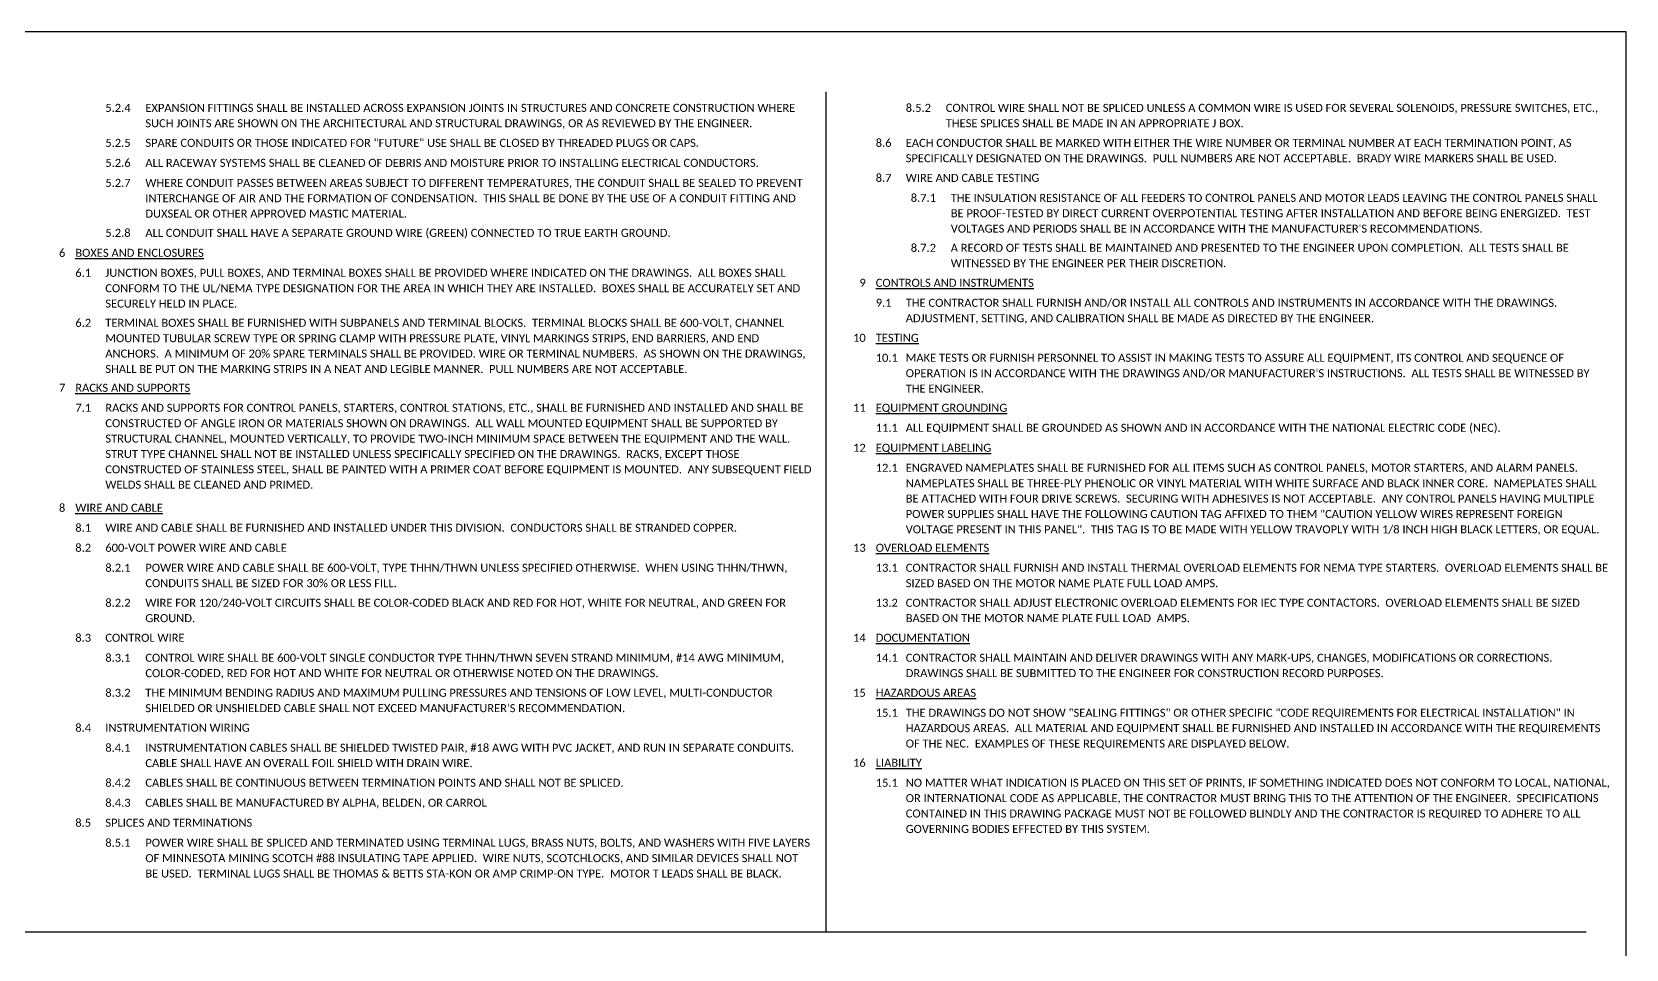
# Model space of a CAD drawing. Header units: inches. Extents: x 0 to 316, y -1 to 150.
# Drawn here: x 103.08 to 123, y 9.53 to 21 of the extents above; entities that cross this region are included whole.
import ezdxf
from ezdxf.enums import TextEntityAlignment as Align

# ---------------------------------------------------------------- set-up
doc = ezdxf.new("R2010")
doc.units = ezdxf.units.IN
doc.header["$MEASUREMENT"] = 0
doc.styles.add('Calibri', font='calibri.ttf')

msp = doc.modelspace()

# ---------------------------------------------------------------- linework, layer by layer
at = {"ltscale": 0.25}
msp.add_line((113, 20.25), (113, 9.75), dxfattribs=at)
msp.add_line((103, 9.75), (122.5, 9.75))
msp.add_lwpolyline([(93, 0), (123, 0), (123, 21), (93, 21)], close=True, dxfattribs=at)

# ---------------------------------------------------------------- texts
at = {"style": 'Calibri'}
for s, p in [('5.2.4', (104, 20)), ('EXPANSION FITTINGS SHALL BE INSTALLED ACROSS EXPANSION JOINTS IN STRUCTURES AND CONCRETE CONSTRUCTION WHERE', (104.5, 20)), ('8.5.2', (114, 20)), ('CONTROL WIRE SHALL NOT BE SPLICED UNLESS A COMMON WIRE IS USED FOR SEVERAL SOLENOIDS, PRESSURE SWITCHES, ETC., ', (114.5, 20)), ('SUCH JOINTS ARE SHOWN ON THE ARCHITECTURAL AND STRUCTURAL DRAWINGS, OR AS REVIEWED BY THE ENGINEER.', (104.5, 19.80769)), ('THESE SPLICES SHALL BE MADE IN AN APPROPRIATE J BOX.', (114.5, 19.80769)), ('5.2.5', (104, 19.5625)), ('SPARE CONDUITS OR THOSE INDICATED FOR "FUTURE" USE SHALL BE CLOSED BY THREADED PLUGS OR CAPS.', (104.5, 19.5625)), ('8.6', (113.625, 19.5625)), ('EACH CONDUCTOR SHALL BE MARKED WITH EITHER THE WIRE NUMBER OR TERMINAL NUMBER AT EACH TERMINATION POINT, AS ', (114, 19.5625)), ('5.2.6', (104, 19.3125)), ('ALL RACEWAY SYSTEMS SHALL BE CLEANED OF DEBRIS AND MOISTURE PRIOR TO INSTALLING ELECTRICAL CONDUCTORS.', (104.5, 19.3125)), ('SPECIFICALLY DESIGNATED ON THE DRAWINGS.  PULL NUMBERS ARE NOT ACCEPTABLE.  BRADY WIRE MARKERS SHALL BE USED.', (114, 19.37019)), ('5.2.7', (104, 19.0625)), ('WHERE CONDUIT PASSES BETWEEN AREAS SUBJECT TO DIFFERENT TEMPERATURES, THE CONDUIT SHALL BE SEALED TO PREVENT ', (104.5, 19.0625)), ('8.7', (113.625, 19.125)), ('WIRE AND CABLE TESTING', (114, 19.125)), ('INTERCHANGE OF AIR AND THE FORMATION OF CONDENSATION.  THIS SHALL BE DONE BY THE USE OF A CONDUIT FITTING AND ', (104.5, 18.87019)), ('8.7.1', (114.0625, 18.875)), ('THE INSULATION RESISTANCE OF ALL FEEDERS TO CONTROL PANELS AND MOTOR LEADS LEAVING THE CONTROL PANELS SHALL ', (114.5625, 18.875)), ('DUXSEAL OR OTHER APPROVED MASTIC MATERIAL.', (104.5, 18.67788)), ('BE PROOF-TESTED BY DIRECT CURRENT OVERPOTENTIAL TESTING AFTER INSTALLATION AND BEFORE BEING ENERGIZED.  TEST ', (114.5625, 18.68269)), ('5.2.8', (104, 18.4375)), ('ALL CONDUIT SHALL HAVE A SEPARATE GROUND WIRE (GREEN) CONNECTED TO TRUE EARTH GROUND.', (104.5, 18.4375)), ("VOLTAGES AND PERIODS SHALL BE IN ACCORDANCE WITH THE MANUFACTURER'S RECOMMENDATIONS. ", (114.5625, 18.49038)), ('8.7.2', (114.0625, 18.25)), ('A RECORD OF TESTS SHALL BE MAINTAINED AND PRESENTED TO THE ENGINEER UPON COMPLETION.  ALL TESTS SHALL BE ', (114.5625, 18.25)), ('%%UBOXES AND ENCLOSURES', (103.625, 18.1875)), ('WITNESSED BY THE ENGINEER PER THEIR DISCRETION.  ', (114.5625, 18.05769)), ('6.1', (103.625, 17.9375)), ('JUNCTION BOXES, PULL BOXES, AND TERMINAL BOXES SHALL BE PROVIDED WHERE INDICATED ON THE DRAWINGS.  ALL BOXES SHALL ', (104, 17.9375)), ('CONFORM TO THE UL/NEMA TYPE DESIGNATION FOR THE AREA IN WHICH THEY ARE INSTALLED.  BOXES SHALL BE ACCURATELY SET AND ', (104, 17.74519)), ('%%UCONTROLS AND INSTRUMENTS', (113.625, 17.8125)), ('SECURELY HELD IN PLACE.', (104, 17.55288)), ('9.1', (113.625, 17.5625)), ('THE CONTRACTOR SHALL FURNISH AND/OR INSTALL ALL CONTROLS AND INSTRUMENTS IN ACCORDANCE WITH THE DRAWINGS.  ', (114, 17.5625)), ('6.2', (103.625, 17.3125)), ('TERMINAL BOXES SHALL BE FURNISHED WITH SUBPANELS AND TERMINAL BLOCKS.  TERMINAL BLOCKS SHALL BE 600-VOLT, CHANNEL ', (104, 17.3125)), ('ADJUSTMENT, SETTING, AND CALIBRATION SHALL BE MADE AS DIRECTED BY THE ENGINEER.', (114, 17.37019)), ('MOUNTED TUBULAR SCREW TYPE OR SPRING CLAMP WITH PRESSURE PLATE, VINYL MARKINGS STRIPS, END BARRIERS, AND END ', (104, 17.12019)), ('%%UTESTING', (113.625, 17.125)), ('ANCHORS.  A MINIMUM OF 20%%% SPARE TERMINALS SHALL BE PROVIDED. WIRE OR TERMINAL NUMBERS.  AS SHOWN ON THE DRAWINGS,', (104, 16.92788)), ('10.1', (113.625, 16.875)), ('MAKE TESTS OR FURNISH PERSONNEL TO ASSIST IN MAKING TESTS TO ASSURE ALL EQUIPMENT, ITS CONTROL AND SEQUENCE OF ', (114, 16.875)), ('SHALL BE PUT ON THE MARKING STRIPS IN A NEAT AND LEGIBLE MANNER.  PULL NUMBERS ARE NOT ACCEPTABLE.', (104, 16.73558)), ("OPERATION IS IN ACCORDANCE WITH THE DRAWINGS AND/OR MANUFACTURER'S INSTRUCTIONS.  ALL TESTS SHALL BE WITNESSED BY ", (114, 16.68269)), ('%%URACKS AND SUPPORTS', (103.625, 16.5)), ('THE ENGINEER.', (114, 16.49038)), ('7.1', (103.625, 16.25)), ('RACKS AND SUPPORTS FOR CONTROL PANELS, STARTERS, CONTROL STATIONS, ETC., SHALL BE FURNISHED AND INSTALLED AND SHALL BE ', (104, 16.25)), ('%%UEQUIPMENT GROUNDING', (113.625, 16.25)), ('CONSTRUCTED OF ANGLE IRON OR MATERIALS SHOWN ON DRAWINGS.  ALL WALL MOUNTED EQUIPMENT SHALL BE SUPPORTED BY ', (104, 16.05769)), ('STRUCTURAL CHANNEL, MOUNTED VERTICALLY, TO PROVIDE TWO-INCH MINIMUM SPACE BETWEEN THE EQUIPMENT AND THE WALL.  ', (104, 15.86538)), ('11.1', (113.625, 16)), ('ALL EQUIPMENT SHALL BE GROUNDED AS SHOWN AND IN ACCORDANCE WITH THE NATIONAL ELECTRIC CODE (NEC).', (114, 16)), ('STRUT TYPE CHANNEL SHALL NOT BE INSTALLED UNLESS SPECIFICALLY SPECIFIED ON THE DRAWINGS.  RACKS, EXCEPT THOSE ', (104, 15.67308)), ('%%UEQUIPMENT LABELING', (113.625, 15.75)), ('CONSTRUCTED OF STAINLESS STEEL, SHALL BE PAINTED WITH A PRIMER COAT BEFORE EQUIPMENT IS MOUNTED.  ANY SUBSEQUENT FIELD ', (104, 15.48077)), ('12.1', (113.625, 15.5)), ('ENGRAVED NAMEPLATES SHALL BE FURNISHED FOR ALL ITEMS SUCH AS CONTROL PANELS, MOTOR STARTERS, AND ALARM PANELS.  ', (114, 15.5)), ('WELDS SHALL BE CLEANED AND PRIMED.', (104, 15.28846)), ('NAMEPLATES SHALL BE THREE-PLY PHENOLIC OR VINYL MATERIAL WITH WHITE SURFACE AND BLACK INNER CORE.  NAMEPLATES SHALL ', (114, 15.30769)), ('BE ATTACHED WITH FOUR DRIVE SCREWS.  SECURING WITH ADHESIVES IS NOT ACCEPTABLE.  ANY CONTROL PANELS HAVING MULTIPLE ', (114, 15.11538)), ('%%UWIRE AND CABLE', (103.625, 15)), ('POWER SUPPLIES SHALL HAVE THE FOLLOWING CAUTION TAG AFFIXED TO THEM "CAUTION YELLOW WIRES REPRESENT FOREIGN ', (114, 14.92308)), ('8.1', (103.625, 14.75)), ('WIRE AND CABLE SHALL BE FURNISHED AND INSTALLED UNDER THIS DIVISION.  CONDUCTORS SHALL BE STRANDED COPPER.', (104, 14.75)), ('VOLTAGE PRESENT IN THIS PANEL".  THIS TAG IS TO BE MADE WITH YELLOW TRAVOPLY WITH 1/8 INCH HIGH BLACK LETTERS, OR EQUAL.', (114, 14.73077)), ('8.2', (103.625, 14.5)), ('600-VOLT POWER WIRE AND CABLE', (104, 14.5)), ('%%UOVERLOAD ELEMENTS', (113.625, 14.5)), ('8.2.1', (104, 14.25)), ('POWER WIRE AND CABLE SHALL BE 600-VOLT, TYPE THHN/THWN UNLESS SPECIFIED OTHERWISE.  WHEN USING THHN/THWN,', (104.5, 14.25)), ('13.1', (113.625, 14.25)), ('CONTRACTOR SHALL FURNISH AND INSTALL THERMAL OVERLOAD ELEMENTS FOR NEMA TYPE STARTERS.  OVERLOAD ELEMENTS SHALL BE ', (114, 14.25)), ('CONDUITS SHALL BE SIZED FOR 30%%% OR LESS FILL.', (104.5, 14.05769)), ('SIZED BASED ON THE MOTOR NAME PLATE FULL LOAD AMPS.', (114, 14.05769)), ('8.2.2', (104, 13.8125)), ('WIRE FOR 120/240-VOLT CIRCUITS SHALL BE COLOR-CODED BLACK AND RED FOR HOT, WHITE FOR NEUTRAL, AND GREEN FOR', (104.5, 13.8125)), ('13.2', (113.625, 13.8125)), ('CONTRACTOR SHALL ADJUST ELECTRONIC OVERLOAD ELEMENTS FOR IEC TYPE CONTACTORS.  OVERLOAD ELEMENTS SHALL BE SIZED', (114, 13.8125)), ('GROUND.', (104.5, 13.62019)), ('BASED ON THE MOTOR NAME PLATE FULL LOAD  AMPS.', (114, 13.62019)), ('8.3', (103.625, 13.375)), ('CONTROL WIRE', (104, 13.375)), ('%%UDOCUMENTATION', (113.625, 13.375)), ('8.3.1', (104, 13.125)), ('CONTROL WIRE SHALL BE 600-VOLT SINGLE CONDUCTOR TYPE THHN/THWN SEVEN STRAND MINIMUM, #14 AWG MINIMUM,', (104.5, 13.125)), ('14.1', (113.625, 13.125)), ('CONTRACTOR SHALL MAINTAIN AND DELIVER DRAWINGS WITH ANY MARK-UPS, CHANGES, MODIFICATIONS OR CORRECTIONS.  ', (114, 13.125)), ('COLOR-CODED, RED FOR HOT AND WHITE FOR NEUTRAL OR OTHERWISE NOTED ON THE DRAWINGS.', (104.5, 12.93269)), ('DRAWINGS SHALL BE SUBMITTED TO THE ENGINEER FOR CONSTRUCTION RECORD PURPOSES.', (114, 12.93269)), ('8.3.2', (104, 12.6875)), ('THE MINIMUM BENDING RADIUS AND MAXIMUM PULLING PRESSURES AND TENSIONS OF LOW LEVEL, MULTI-CONDUCTOR ', (104.5, 12.6875)), ('%%UHAZARDOUS AREAS', (113.625, 12.6875)), ("SHIELDED OR UNSHIELDED CABLE SHALL NOT EXCEED MANUFACTURER'S RECOMMENDATION.", (104.5, 12.49519)), ('8.4', (103.625, 12.25)), ('INSTRUMENTATION WIRING', (104, 12.25)), ('15.1', (113.625, 12.4375)), ('THE DRAWINGS DO NOT SHOW "SEALING FITTINGS" OR OTHER SPECIFIC "CODE REQUIREMENTS FOR ELECTRICAL INSTALLATION" IN ', (114, 12.4375)), ('OF THE NEC.  EXAMPLES OF THESE REQUIREMENTS ARE DISPLAYED BELOW.', (114, 12.05288)), ('HAZARDOUS AREAS.  ALL MATERIAL AND EQUIPMENT SHALL BE FURNISHED AND INSTALLED IN ACCORDANCE WITH THE REQUIREMENTS ', (114, 12.24519)), ('8.4.1', (104, 12)), ('INSTRUMENTATION CABLES SHALL BE SHIELDED TWISTED PAIR, #18 AWG WITH PVC JACKET, AND RUN IN SEPARATE CONDUITS.  ', (104.5, 12)), ('CABLE SHALL HAVE AN OVERALL FOIL SHIELD WITH DRAIN WIRE.', (104.5, 11.80769)), ('%%ULIABILITY', (113.625, 11.8125)), ('8.4.2', (104, 11.5625)), ('CABLES SHALL BE CONTINUOUS BETWEEN TERMINATION POINTS AND SHALL NOT BE SPLICED.', (104.5, 11.5625)), ('15.1', (113.625, 11.5625)), ('NO MATTER WHAT INDICATION IS PLACED ON THIS SET OF PRINTS, IF SOMETHING INDICATED DOES NOT CONFORM TO LOCAL, NATIONAL,', (114, 11.5625)), ('8.4.3', (104, 11.3125)), ('CABLES SHALL BE MANUFACTURED BY ALPHA, BELDEN, OR CARROL', (104.5, 11.3125)), ('OR INTERNATIONAL CODE AS APPLICABLE, THE CONTRACTOR MUST BRING THIS TO THE ATTENTION OF THE ENGINEER.  SPECIFICATIONS', (114, 11.37019)), ('8.5', (103.625, 11.0625)), ('SPLICES AND TERMINATIONS', (104, 11.0625)), ('CONTAINED IN THIS DRAWING PACKAGE MUST NOT BE FOLLOWED BLINDLY AND THE CONTRACTOR IS REQUIRED TO ADHERE TO ALL ', (114, 11.17788)), ('GOVERNING BODIES EFFECTED BY THIS SYSTEM.', (114, 10.98558)), ('8.5.1', (104, 10.8125)), ('POWER WIRE SHALL BE SPLICED AND TERMINATED USING TERMINAL LUGS, BRASS NUTS, BOLTS, AND WASHERS WITH FIVE LAYERS ', (104.5, 10.8125)), ('OF MINNESOTA MINING SCOTCH #88 INSULATING TAPE APPLIED.  WIRE NUTS, SCOTCHLOCKS, AND SIMILAR DEVICES SHALL NOT ', (104.5, 10.62019)), ('BE USED.  TERMINAL LUGS SHALL BE THOMAS & BETTS STA-KON OR AMP CRIMP-ON TYPE.  MOTOR T LEADS SHALL BE BLACK.', (104.5, 10.42788))]:
    msp.add_text(s, height=0.1, dxfattribs=at).set_placement(p)
for s, p in [('6', (103.5, 18.1875)), ('9', (113.5, 17.8125)), ('10', (113.5, 17.125)), ('7', (103.5, 16.5)), ('11', (113.5, 16.25)), ('12', (113.5, 15.75)), ('8', (103.5, 15)), ('13', (113.5, 14.5)), ('14', (113.5, 13.375)), ('15', (113.5, 12.6875)), ('16', (113.5, 11.8125))]:
    msp.add_text(s, height=0.1, dxfattribs=at).set_placement(p, align=Align.RIGHT)

doc.saveas('drawing.dxf')
